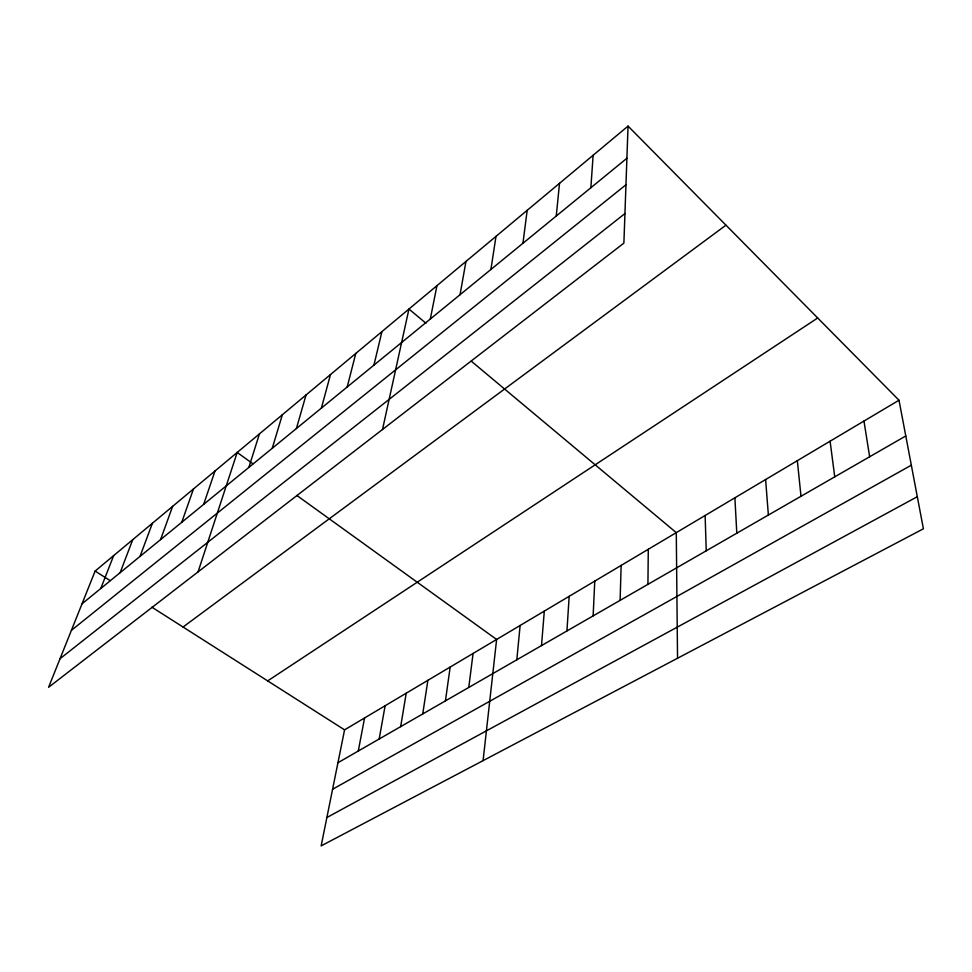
<?xml version="1.0" encoding="UTF-8"?>
<svg xmlns="http://www.w3.org/2000/svg" width="972" height="972" viewBox="0 0 972 972"><rect width="100%" height="100%" fill="white"/><g stroke="black" fill="none" stroke-linecap="round" stroke-linejoin="round"><path stroke-width="1.46" d="M647.935 584.342L648.288 549.277M620.112 600.356L621.144 565.425M628.046 126.105L623.89 243.109L48.6 687.289L95.135 571.074L628.046 126.105L899.003 400.233L923.4 528.792L321.149 845.895L344.574 729.851L899.003 400.233M593.127 615.884L594.779 581.098M566.931 630.962L569.179 596.31M590.867 187.73L593.127 155.265M541.513 645.59L544.308 611.096M516.812 659.806L520.129 625.47M556.251 216.039L559.52 183.319M483.084 760.626L496.619 639.454L296.885 495.477M468.771 687.447L473.072 653.451M522.948 243.267L527.176 210.329M445.431 700.885L450.17 667.059M490.909 269.475L495.999 236.354M422.723 713.946L427.899 680.303M400.658 726.643L406.223 693.194M460.048 294.71L465.953 261.444M379.177 738.999L385.131 705.733M358.279 751.028L364.585 717.943M430.304 319.035L436.95 285.659M382.518 429.478L408.957 309.035L425.918 323.214M373.941 365.12L381.923 331.61M347.198 386.978L355.788 353.431M321.38 408.106L330.504 374.536M296.411 428.518L306.046 394.96M272.257 448.274L282.366 414.74M248.881 467.386L259.427 433.889M198.069 571.888L237.192 452.454L252.927 463.79M203.658 504.371L214.994 470.995M181.776 522.256L193.477 488.952M160.587 539.582L172.615 506.376M140.041 556.385L152.385 523.276M120.127 572.678L132.739 539.679M100.784 588.485L113.663 555.595M82.025 603.831L626.904 158.266M71.406 630.342L625.956 184.765M60.045 658.7L624.935 213.573M183.052 627.025L725.963 225.176M267.677 680.898L817.707 317.978M337.928 762.741L905.783 435.966M332.582 789.264L911.335 465.187M326.871 817.525L917.313 496.704M95.135 571.074L110.128 580.612M151.863 607.172L344.574 729.851M471.335 361.207L676.281 532.644L677.533 658.251M863.974 421.058L869.648 456.767M830.1 441.203L834.741 476.851M797.332 460.679L801.001 496.267M765.608 479.536L768.378 515.038M734.893 497.798L736.8 533.215M705.137 515.488L706.231 550.796"/></g></svg>
